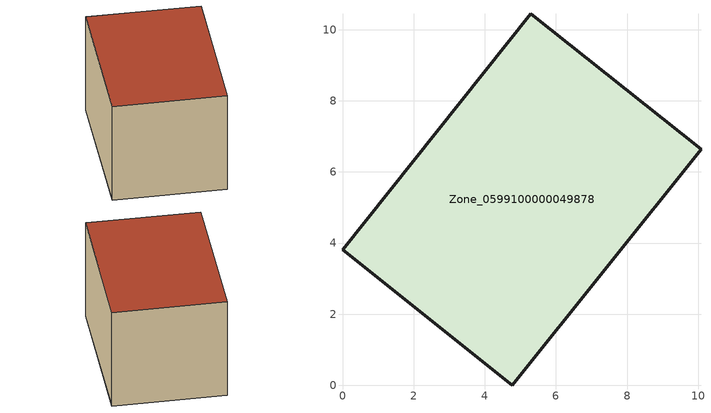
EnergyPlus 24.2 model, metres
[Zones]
Zone_0599100000049878
 floor ground (C_G): 5.29,10.45 10.08,6.63 4.78,0 0,3.81 z0.47
 wall outside (C_F): 10.08,6.63 5.29,10.45 0,3.81 4.78,0 10.08,6.63 z0.47:6.37
 roof outside (C_R): 0,3.81 4.78,0 10.08,6.63 5.29,10.45 z6.37
[BUILDING]
Pand.0599100000049878: North Axis=0; Terrain=City; Loads Convergence Tolerance Value=0.04; Temperature Convergence Tolerance Value=0.4; Solar Distribution=FullExterior; Maximum Number of Warmup Days=25; Minimum Number of Warmup Days=1
[Site:Location]
Rotterdam.The.Hague.AP_ZH_NLD Design_Conditions: Latitude=51.96; Longitude=4.45; Time Zone=1; Elevation=-4.5
[SITE:GROUNDTEMPERATURE:BUILDINGSURFACE]
18, 18, 18, 18, 18, 18, 18, 18, 18, 18, 18, 18
[MATERIAL] Thermal Absorptance=0.9; Solar Absorptance=0.7; Visible Absorptance=0.7
Name | Roughness | Thickness | Conductivity | Density | Specific Heat
G.TI.1946-1964 | MediumSmooth | 0.15 | 1 | 540 | 1210
F.TI.1946-1964 | Rough | 0.3 | 0.857143 | 1920 | 840
R.TI.1946-1964 | MediumRough | 0.2 | 0.277778 | 1500 | 1000
[CONSTRUCTION]
C_G: G.TI.1946-1964
C_F: F.TI.1946-1964
C_R: R.TI.1946-1964
[ZONE]
Zone_0599100000049878: Type=1; Multiplier=1; Ceiling Height=Autocalculate; Volume=Autocalculate; Floor Area=autocalculate; Part of Total Floor Area=Yes
[ZONEINFILTRATION:DESIGNFLOWRATE]
Infil_Zone_0599100000049878: Zone or ZoneList or Space or SpaceList=Zone_0599100000049878; Schedule=AlwaysOn; Design Flow Rate Calculation Method=Flow/Area; Flow Rate per Floor Area=0.003; Constant Term Coefficient=1; Temperature Term Coefficient=0; Velocity Term Coefficient=0; Velocity Squared Term Coefficient=0
[HVACTEMPLATE:ZONE:IDEALLOADSAIRSYSTEM]
Zone_0599100000049878: Maximum Heating Supply Air Temperature=50; Minimum Cooling Supply Air Temperature=13; Maximum Heating Supply Air Humidity Ratio=0.0156; Minimum Cooling Supply Air Humidity Ratio=0.0077; Heating Limit=NoLimit; Cooling Limit=NoLimit; Dehumidification Control Type=ConstantSensibleHeatRatio; Cooling Sensible Heat Ratio=0.7; Dehumidification Setpoint=60; Humidification Control Type=None; Humidification Setpoint=30; Outdoor Air Method=None; Outdoor Air Flow Rate per Person=0.00944; Outdoor Air Flow Rate per Zone Floor Area=0; Outdoor Air Flow Rate per Zone=0; Demand Controlled Ventilation Type=None; Outdoor Air Economizer Type=NoEconomizer; Heat Recovery Type=None; Sensible Heat Recovery Effectiveness=0.7; Latent Heat Recovery Effectiveness=0.65
[ZONECONTROL:THERMOSTAT]
ThermostatControl_Zone_0599100000049878: Zone or ZoneList=Zone_0599100000049878; Control Type Schedule=DualSetpointControlType; Control 1=Thermostat_Zone_0599100000049878; Temperature Difference Between Cutout And Setpoint=0
[THERMOSTATSETPOINT:DUALSETPOINT]
Thermostat_Zone_0599100000049878: Heating Setpoint Temperature Schedule=HeatingSetpoint_Zone_0599100000049878; Cooling Setpoint Temperature Schedule=CoolingSetpoint_Zone_0599100000049878
[SCHEDULE:COMPACT]
HeatingSetpoint_Zone_0599100000049878: Through: 12/31, For: AllDays, Until: 24:00, 21
CoolingSetpoint_Zone_0599100000049878: Through: 12/31, For: AllDays, Until: 24:00, 24
DualSetpointControlType: Through: 12/31, For: AllDays, Until: 24:00, 4
AlwaysOn: Through: 12/31, For: AllDays, Until: 24:00, 1
